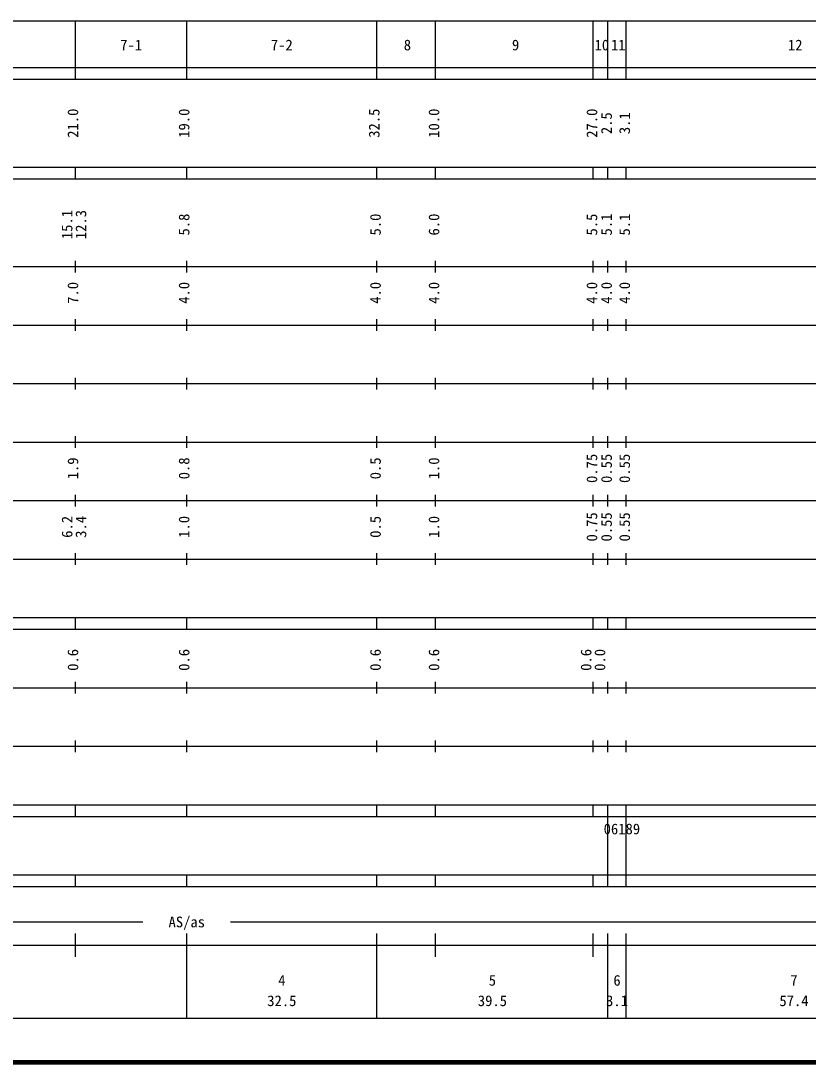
# Model space of a CAD drawing. Units: millimetres on the paper, enlarged 1000 times. Extents: x 40000 to 680000, y 20000 to 380000.
# Drawn here: x 307133 to 441728, y 20000 to 198000 of the extents above; entities that cross this region are included whole.
import ezdxf
from ezdxf.enums import TextEntityAlignment as Align

# ---------------------------------------------------------------- set-up
doc = ezdxf.new("R2010")
doc.units = ezdxf.units.MM
doc.header["$LTSCALE"] = 1000
doc.layers.add('M-TTL', color=2, linetype='Continuous', lineweight=140)
doc.layers.add('M-TTL-BAND', color=7, linetype='Continuous', lineweight=25)
doc.styles.add('ＭＳ ゴシック', font='')
doc.styles.get('ＭＳ ゴシック').set_extended_font_data('MS Gothic')

msp = doc.modelspace()

# ---------------------------------------------------------------- linework, layer by layer
at = {"layer": 'M-TTL'}
msp.add_line((40000, 20000), (680000, 20000), dxfattribs=at)
at = {"layer": 'M-TTL-BAND'}
for p, q in [((68000, 198000), (579000, 198000)), ((316500, 188000), (316500, 198000)), ((335500, 188000), (335500, 198000)), ((368000, 188000), (368000, 198000)), ((378000, 188000), (378000, 198000)), ((405000, 188000), (405000, 198000)), ((407500, 188000), (407500, 198000)), ((410600, 188000), (410600, 198000)), ((40000, 190000), (579000, 190000)), ((40000, 188000), (579000, 188000)), ((40000, 173000), (579000, 173000)), ((316500, 171000), (316500, 173000)), ((335500, 171000), (335500, 173000)), ((368000, 171000), (368000, 173000)), ((378000, 171000), (378000, 173000)), ((405000, 171000), (405000, 173000)), ((407500, 171000), (407500, 173000)), ((410600, 171000), (410600, 173000)), ((40000, 171000), (579000, 171000)), ((316500, 155000), (316500, 157000)), ((335500, 155000), (335500, 157000)), ((368000, 155000), (368000, 157000)), ((378000, 155000), (378000, 157000)), ((405000, 155000), (405000, 157000)), ((407500, 155000), (407500, 157000)), ((410600, 155000), (410600, 157000)), ((40000, 156000), (579000, 156000)), ((46000, 146000), (579000, 146000)), ((316500, 145000), (316500, 147000)), ((335500, 145000), (335500, 147000)), ((368000, 145000), (368000, 147000)), ((378000, 145000), (378000, 147000)), ((405000, 145000), (405000, 147000)), ((407500, 145000), (407500, 147000)), ((410600, 145000), (410600, 147000)), ((52000, 136000), (579000, 136000)), ((316500, 135000), (316500, 137000)), ((335500, 135000), (335500, 137000)), ((368000, 135000), (368000, 137000)), ((378000, 135000), (378000, 137000)), ((405000, 135000), (405000, 137000)), ((407500, 135000), (407500, 137000)), ((410600, 135000), (410600, 137000)), ((316500, 125000), (316500, 127000)), ((335500, 125000), (335500, 127000)), ((368000, 125000), (368000, 127000)), ((378000, 125000), (378000, 127000)), ((405000, 125000), (405000, 127000)), ((407500, 125000), (407500, 127000)), ((410600, 125000), (410600, 127000)), ((46000, 126000), (579000, 126000)), ((52000, 116000), (579000, 116000)), ((316500, 115000), (316500, 117000)), ((335500, 115000), (335500, 117000)), ((368000, 115000), (368000, 117000)), ((378000, 115000), (378000, 117000)), ((405000, 115000), (405000, 117000)), ((407500, 115000), (407500, 117000)), ((410600, 115000), (410600, 117000)), ((316500, 105000), (316500, 107000)), ((335500, 105000), (335500, 107000)), ((368000, 105000), (368000, 107000)), ((378000, 105000), (378000, 107000)), ((405000, 105000), (405000, 107000)), ((407500, 105000), (407500, 107000)), ((410600, 105000), (410600, 107000)), ((46000, 106000), (579000, 106000)), ((40000, 96000), (579000, 96000)), ((316500, 94000), (316500, 96000)), ((335500, 94000), (335500, 96000)), ((368000, 94000), (368000, 96000)), ((378000, 94000), (378000, 96000)), ((405000, 94000), (405000, 96000)), ((407500, 94000), (407500, 96000)), ((410600, 94000), (410600, 96000)), ((40000, 94000), (579000, 94000)), ((49000, 84000), (579000, 84000)), ((316500, 83000), (316500, 85000)), ((335500, 83000), (335500, 85000)), ((368000, 83000), (368000, 85000)), ((378000, 83000), (378000, 85000)), ((405000, 83000), (405000, 85000)), ((407500, 83000), (407500, 85000)), ((410600, 83000), (410600, 85000)), ((316500, 73000), (316500, 75000)), ((335500, 73000), (335500, 75000)), ((368000, 73000), (368000, 75000)), ((378000, 73000), (378000, 75000)), ((405000, 73000), (405000, 75000)), ((407500, 73000), (407500, 75000)), ((410600, 73000), (410600, 75000)), ((40000, 74000), (579000, 74000)), ((40000, 64000), (579000, 64000)), ((316500, 62000), (316500, 64000)), ((335500, 62000), (335500, 64000)), ((368000, 62000), (368000, 64000)), ((378000, 62000), (378000, 64000)), ((405000, 62000), (405000, 64000)), ((407500, 62000), (407500, 64000)), ((410600, 62000), (410600, 64000)), ((40000, 62000), (579000, 62000)), ((407500, 52000), (407500, 62000)), ((410600, 52000), (410600, 62000)), ((40000, 52000), (579000, 52000)), ((316500, 50000), (316500, 52000)), ((335500, 50000), (335500, 52000)), ((368000, 50000), (368000, 52000)), ((378000, 50000), (378000, 52000)), ((405000, 50000), (405000, 52000)), ((407500, 50000), (407500, 52000)), ((410600, 50000), (410600, 52000)), ((40000, 50000), (579000, 50000)), ((71000, 44000), (328000, 44000)), ((343000, 44000), (565000, 44000)), ((316500, 38000), (316500, 42000)), ((335500, 27500), (335500, 42000)), ((368000, 27500), (368000, 42000)), ((378000, 38000), (378000, 42000)), ((405000, 38000), (405000, 42000)), ((407500, 27500), (407500, 42000)), ((410600, 27500), (410600, 42000)), ((40000, 40000), (579000, 40000)), ((68000, 27500), (579000, 27500))]:
    msp.add_line(p, q, dxfattribs=at)

# ---------------------------------------------------------------- texts
at = {"layer": 'M-TTL-BAND', "style": 'ＭＳ ゴシック'}
for s, p in [('7-1', (326000, 192405)), ('7-2', (351750, 192405)), ('8', (373216, 192405)), ('9', (391716, 192405)), ('10', (406466, 192405)), ('11', (409266, 192405)), ('12', (439516, 192405)), ('AS/as', (335500, 42500)), ('4', (351750, 32523)), ('5', (387750, 32523)), ('6', (409050, 32523)), ('7', (439300, 32523)), ('32.5', (351750, 29033)), ('39.5', (387750, 29033)), ('3.1', (409050, 29033)), ('57.4', (439300, 29033))]:
    msp.add_text(s, height=1833, dxfattribs=at).set_placement(p, align=Align.BOTTOM_CENTER)
for s, p in [('21.0', (317500, 180500)), ('19.0', (336500, 180500)), ('32.5', (369000, 180500)), ('10.0', (379216, 180500)), ('27.0', (406216, 180500)), ('2.5', (408716, 180500)), ('3.1', (411816, 180500)), ('15.1', (316500, 163174)), ('12.3', (318870, 163174)), ('5.8', (336500, 163174)), ('5.0', (369216, 163174)), ('6.0', (379216, 163174)), ('5.5', (406216, 163174)), ('5.1', (408716, 163174)), ('5.1', (411816, 163174)), ('7.0', (317500, 151500)), ('4.0', (336500, 151500)), ('4.0', (369216, 151500)), ('4.0', (379216, 151500)), ('4.0', (406216, 151500)), ('4.0', (408716, 151500)), ('4.0', (411816, 151500)), ('1.9', (317500, 121500)), ('0.8', (336500, 121500)), ('0.5', (369216, 121500)), ('1.0', (379216, 121500)), ('0.75', (406216, 121500)), ('0.55', (408716, 121500)), ('0.55', (411816, 121500)), ('6.2', (316500, 111500)), ('3.4', (318870, 111500)), ('1.0', (336500, 111500)), ('0.5', (369216, 111500)), ('1.0', (379216, 111500)), ('0.75', (406216, 111500)), ('0.55', (408716, 111500)), ('0.55', (411816, 111500)), ('0.6', (317500, 88764)), ('0.6', (336500, 88764)), ('0.6', (369216, 88764)), ('0.6', (379216, 88764)), ('0.6', (405216, 88764)), ('0.0', (407586, 88764))]:
    msp.add_text(s, height=1833, rotation=90, dxfattribs=at).set_placement(p, align=Align.BOTTOM_CENTER)
msp.add_text('06189', height=1833, dxfattribs=at).set_placement((406766, 58405), align=Align.BOTTOM_LEFT)

doc.saveas('drawing.dxf')
